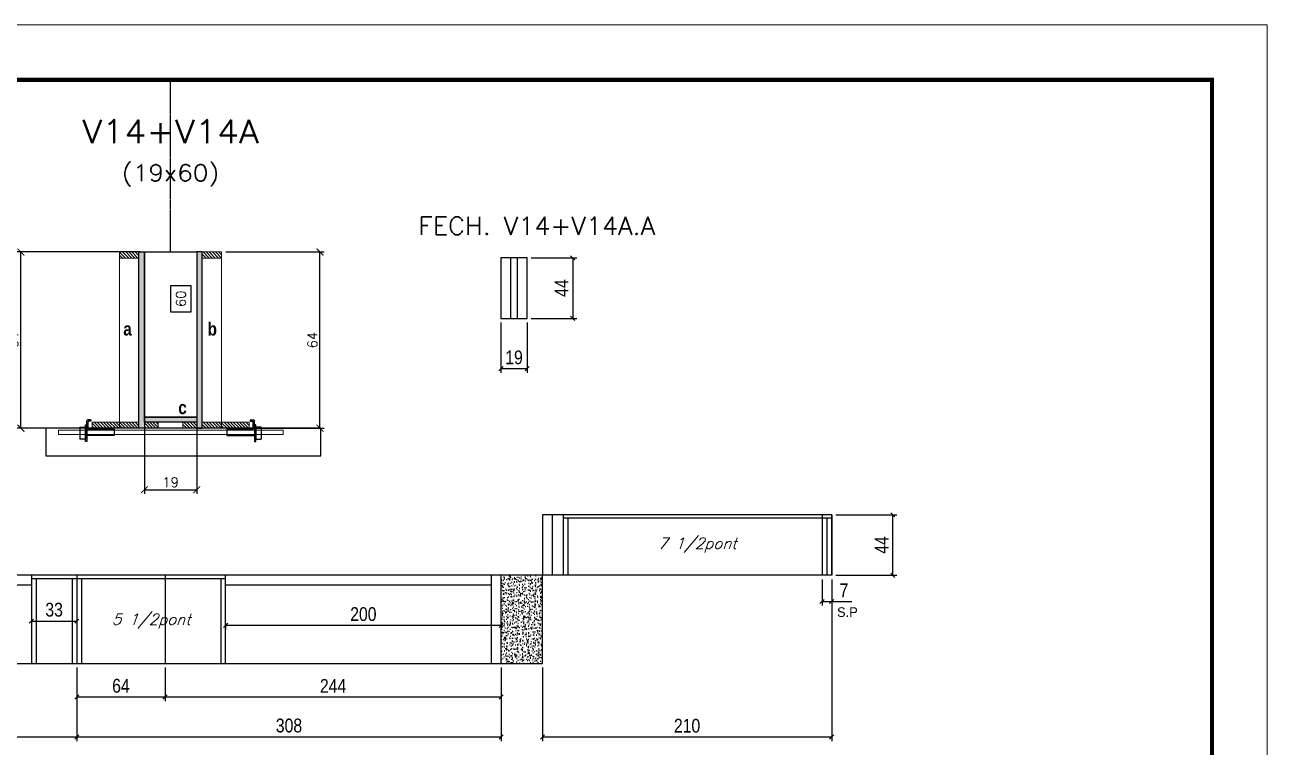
# Model space of a CAD drawing. Extents: x 137137 to 143418, y 10464 to 34486.
# Drawn here: x 140904 to 141806, y 31664 to 32189 of the extents above; entities that cross this region are included whole.
import ezdxf
from ezdxf.enums import TextEntityAlignment as Align

# ---------------------------------------------------------------- set-up
doc = ezdxf.new("R2010")
doc.units = 0
doc.linetypes.add('DASHED', pattern=[0.75, 0.5, -0.25])
doc.linetypes.add('HIDDEN', pattern=[0.375, 0.25, -0.125])
doc.layers.add('00-FELIPE', color=2, linetype='Continuous', lineweight=13, plot=False)
for name, color, linetype in [('barrote', 251, 'Continuous'), ('COTA', 241, 'Continuous'), ('Cota Seção (2x)', 4, 'Continuous'), ('cotas', 4, 'Continuous'), ('detalhes', 4, 'Continuous'), ('Painéis', 200, 'Continuous'), ('presilha', 1, 'Continuous'), ('SARR_2.2x7', 40, 'Continuous'), ('SARR_3.5x7', 81, 'Continuous'), ('texto', 7, 'Continuous'), ('Texto de Titulo', 7, 'Continuous'), ('Texto Qtd Sarr', 242, 'Continuous')]:
    doc.layers.add(name, color=color, linetype=linetype)
for name, color, linetype, lineweight in [('CONCRETO', 251, 'Continuous', 25), ('Folhas', 255, 'Continuous', 9), ('Hachura', 251, 'Continuous', 9), ('Madeira', 126, 'Continuous', 18), ('SARRAFO DE PRESSAO', 251, 'DASHED', 9), ('SCO-___-LAJ', 2, 'Continuous', 0), ('Texto Seção', 7, 'Continuous', 15)]:
    doc.layers.add(name, color=color, linetype=linetype, lineweight=lineweight)
doc.styles.add('COTA TECNICA', font='techl___.ttf', dxfattribs={"height": 10})
doc.styles.add('REGUA-120', font='ROMANS.shx', dxfattribs={"height": 15})
doc.styles.add('Romans', font='romans.shx')
doc.styles.add('ROMAS860', font='ROMAS860.SHX')
doc.styles.add('TECNICA', font='techb___.ttf', dxfattribs={"height": 10})
doc.dimstyles.new('Cota Seção (2x)', dxfattribs={"dimtxt": 7, "dimasz": 5, "dimexe": 3, "dimexo": 3, "dimgap": 2, "dimtad": 3, "dimdec": 1, "dimlfac": 0.5, "dimzin": 12, "dimdsep": 46, "dimtxsty": 'Romans', "dimblk": 'ARCHTICK', "dimcen": 0, "dimclrd": 4, "dimclre": 4, "dimclrt": 1, "dimadec": 1, "dimazin": 3, "dimtfac": 1, "dimtdec": 1, "dimtmove": 0, "dimatfit": 3, "dimldrblk": 'OBLIQUE', "dimfxl": 1, "dimtolj": 1, "dimtzin": 12, "dimarcsym": 0})
doc.dimstyles.new('Cota Seção interna', dxfattribs={"dimtxt": 7, "dimasz": 6, "dimexe": 0.18, "dimexo": 2, "dimgap": -4, "dimtad": 3, "dimdec": 1, "dimlfac": 0.5, "dimzin": 12, "dimdsep": 46, "dimtxsty": 'Romans', "dimblk": 'ARCHTICK', "dimcen": 0.09, "dimse1": 1, "dimse2": 1, "dimsd1": 1, "dimsd2": 1, "dimclrd": 180, "dimclre": 5, "dimclrt": 1, "dimadec": 0, "dimazin": 3, "dimtfac": 1, "dimtdec": 1, "dimtofl": 0, "dimtmove": 0, "dimatfit": 3, "dimldrblk": 'ARCHTICK', "dimfxl": 1, "dimtolj": 1, "dimtzin": 0, "dimarcsym": 0})
doc.dimstyles.new('PAINEL', dxfattribs={"dimtxt": 10, "dimasz": 3, "dimexe": 3, "dimexo": 3, "dimgap": 3, "dimtad": 1, "dimdec": 1, "dimzin": 12, "dimdsep": 46, "dimtxsty": 'COTA TECNICA', "dimblk1": 'OBLIQUE', "dimblk2": 'OBLIQUE', "dimsah": 1, "dimcen": 0.9, "dimclrd": 4, "dimclre": 4, "dimclrt": 240, "dimadec": 1, "dimazin": 3, "dimtfac": 1, "dimtdec": 1, "dimtmove": 0, "dimatfit": 3, "dimfxl": 1, "dimtolj": 1, "dimtzin": 12, "dimarcsym": 0})
pattern_1 = [(315, (163947.3353, 23665.9822), (1.12253202, 1.12253202), [])]
pattern_2 = [(315, (163947.3353, 23592.3822), (1.12253202, 1.12253202), [])]

# ---------------------------------------------------------------- blocks, each defined once
blk = doc.blocks.new('_Oblique')
at = {"color": 0, "linetype": 'ByBlock', "lineweight": -2}
blk.add_line((-0.5, -0.5), (0.5, 0.5), dxfattribs=at)
blk = doc.blocks.new('*D819')
at = {"layer": 'cotas', "color": 4, "linetype": 'ByBlock', "lineweight": -2, "transparency": 16777216}
for p, q in [((140697.67, 31721.79), (140697.67, 31668.37)), ((140941.67, 31721.79), (140941.67, 31668.37)), ((140697.67, 31671.37), (140941.67, 31671.37))]:
    blk.add_line(p, q, dxfattribs=at)
at = {"layer": 'Defpoints', "color": 0, "linetype": 'ByBlock', "transparency": 16777216}
for p in [(140697.67, 31724.79), (140941.67, 31724.79), (140941.67, 31671.37)]:
    blk.add_point(p, dxfattribs=at)
at = {"layer": 'cotas', "color": 4, "linetype": 'ByBlock', "lineweight": -2, "transparency": 16777216, "xscale": 3, "yscale": 3, "zscale": 3, "rotation": 180}
blk.add_blockref('_Oblique', (140697.67, 31671.37), dxfattribs=at)
at = {"layer": 'cotas', "color": 4, "linetype": 'ByBlock', "lineweight": -2, "transparency": 16777216, "xscale": 3, "yscale": 3, "zscale": 3}
blk.add_blockref('_Oblique', (140941.67, 31671.37), dxfattribs=at)
at = {"layer": 'cotas', "color": 240, "linetype": 'ByBlock', "transparency": 16777216, "insert": (140819.67, 31679.45), "char_height": 10, "attachment_point": 5, "style": 'COTA TECNICA'}
blk.add_mtext('\\A1;244', dxfattribs=at)
blk = doc.blocks.new('*D820')
at = {"layer": 'cotas', "color": 4, "linetype": 'ByBlock', "lineweight": -2, "transparency": 16777216}
for p, q in [((141005.67, 31721.79), (141005.67, 31697.39)), ((141249.67, 31721.79), (141249.67, 31697.39)), ((141249.67, 31700.39), (141005.67, 31700.39))]:
    blk.add_line(p, q, dxfattribs=at)
at = {"layer": 'Defpoints', "color": 0, "linetype": 'ByBlock', "transparency": 16777216}
for p in [(141005.67, 31724.79), (141249.67, 31724.79), (141005.67, 31700.39)]:
    blk.add_point(p, dxfattribs=at)
at = {"layer": 'cotas', "color": 4, "linetype": 'ByBlock', "lineweight": -2, "transparency": 16777216, "xscale": 3, "yscale": 3, "zscale": 3, "rotation": 180}
blk.add_blockref('_Oblique', (141005.67, 31700.39), dxfattribs=at)
at = {"layer": 'cotas', "color": 4, "linetype": 'ByBlock', "lineweight": -2, "transparency": 16777216, "xscale": 3, "yscale": 3, "zscale": 3}
blk.add_blockref('_Oblique', (141249.67, 31700.39), dxfattribs=at)
at = {"layer": 'cotas', "color": 240, "linetype": 'ByBlock', "transparency": 16777216, "insert": (141127.67, 31708.46), "char_height": 10, "attachment_point": 5, "style": 'COTA TECNICA'}
blk.add_mtext('\\A1;244', dxfattribs=at)
blk = doc.blocks.new('*D821')
at = {"layer": 'cotas', "color": 4, "linetype": 'ByBlock', "lineweight": -2, "transparency": 16777216}
for p, q in [((140941.67, 31721.79), (140941.67, 31697.39)), ((141005.67, 31721.79), (141005.67, 31697.39)), ((141005.67, 31700.39), (140941.67, 31700.39))]:
    blk.add_line(p, q, dxfattribs=at)
at = {"layer": 'Defpoints', "color": 0, "linetype": 'ByBlock', "transparency": 16777216}
for p in [(140941.67, 31724.79), (141005.67, 31724.79), (140941.67, 31700.39)]:
    blk.add_point(p, dxfattribs=at)
at = {"layer": 'cotas', "color": 4, "linetype": 'ByBlock', "lineweight": -2, "transparency": 16777216, "xscale": 3, "yscale": 3, "zscale": 3, "rotation": 180}
blk.add_blockref('_Oblique', (140941.67, 31700.39), dxfattribs=at)
at = {"layer": 'cotas', "color": 4, "linetype": 'ByBlock', "lineweight": -2, "transparency": 16777216, "xscale": 3, "yscale": 3, "zscale": 3}
blk.add_blockref('_Oblique', (141005.67, 31700.39), dxfattribs=at)
at = {"layer": 'cotas', "color": 240, "linetype": 'ByBlock', "transparency": 16777216, "insert": (140973.67, 31708.49), "char_height": 10, "attachment_point": 5, "style": 'COTA TECNICA'}
blk.add_mtext('\\A1;64', dxfattribs=at)
blk = doc.blocks.new('_ArchTick')
at = {"color": 0, "linetype": 'ByBlock', "const_width": 0.15}
blk.add_lwpolyline([(-0.5, -0.5), (0.5, 0.5)], dxfattribs=at)
blk = doc.blocks.new('*D258')
at = {"layer": 'COTA', "color": 4, "lineweight": -2, "transparency": 16777216}
for p, q in [((140987.72, 32023.63), (140898.07, 32023.63)), ((140901.07, 31895.63), (140901.07, 32023.63)), ((140949.72, 31895.63), (140898.07, 31895.63))]:
    blk.add_line(p, q, dxfattribs=at)
at = {"layer": 'Defpoints', "color": 0, "transparency": 16777216}
for p in [(140901.07, 32023.63), (140990.72, 32023.63), (140952.72, 31895.63)]:
    blk.add_point(p, dxfattribs=at)
at = {"layer": 'COTA', "color": 4, "lineweight": -2, "transparency": 16777216, "xscale": 5, "yscale": 5, "zscale": 5}
for p, rotation in [((140901.07, 32023.63), 90), ((140901.07, 31895.63), 270)]:
    blk.add_blockref('_ArchTick', p, dxfattribs=dict(at, rotation=rotation))
at = {"layer": 'COTA', "color": 1, "transparency": 16777216, "insert": (140895.57, 31959.63), "char_height": 7, "attachment_point": 5, "rotation": 90, "style": 'Romans'}
blk.add_mtext('\\A1;64', dxfattribs=at)
blk = doc.blocks.new('*D259')
at = {"layer": 'COTA', "color": 4, "lineweight": -2, "transparency": 16777216}
for p, q in [((141049.71, 32023.63), (141121.19, 32023.63)), ((141118.19, 31895.63), (141118.19, 32023.63)), ((141069.72, 31895.63), (141121.19, 31895.63))]:
    blk.add_line(p, q, dxfattribs=at)
at = {"layer": 'Defpoints', "color": 0, "transparency": 16777216}
for p in [(141046.71, 32023.63), (141118.19, 32023.63), (141066.72, 31895.63)]:
    blk.add_point(p, dxfattribs=at)
at = {"layer": 'COTA', "color": 4, "lineweight": -2, "transparency": 16777216, "xscale": 5, "yscale": 5, "zscale": 5}
for p, rotation in [((141118.19, 32023.63), 90), ((141118.19, 31895.63), 270)]:
    blk.add_blockref('_ArchTick', p, dxfattribs=dict(at, rotation=rotation))
at = {"layer": 'COTA', "color": 1, "transparency": 16777216, "insert": (141112.69, 31959.63), "char_height": 7, "attachment_point": 5, "rotation": 90, "style": 'Romans'}
blk.add_mtext('\\A1;64', dxfattribs=at)
blk = doc.blocks.new('*D260')
at = {"layer": 'Cota Seção (2x)', "color": 180, "lineweight": -2, "transparency": 16777216}
for p, q in [((141024.71, 31999.13), (141009.71, 31999.13)), ((141009.71, 31999.13), (141009.71, 31980.13)), ((141024.71, 31980.13), (141024.71, 31999.13)), ((141009.71, 31980.13), (141024.71, 31980.13))]:
    blk.add_line(p, q, dxfattribs=at)
at = {"layer": 'Defpoints', "color": 0, "transparency": 16777216}
for p in [(141028.71, 32023.63), (141028.71, 32023.63), (141028.72, 31903.63)]:
    blk.add_point(p, dxfattribs=at)
at = {"layer": 'Cota Seção (2x)', "color": 1, "transparency": 16777216, "insert": (141017.21, 31989.63), "char_height": 7, "attachment_point": 5, "rotation": 90, "style": 'Romans'}
blk.add_mtext('\\A1;60', dxfattribs=at)
blk = doc.blocks.new('titulo1')
at = {"layer": 'Defpoints', "color": 252, "linetype": 'HIDDEN', "ltscale": 2}
blk.add_line((0, 0), (0, 125), dxfattribs=at)
at = {"layer": 'Defpoints', "style": 'Romans', "oblique": 15}
blk.add_attdef('FOLHA', text='', height=10, dxfattribs=at).set_placement((0, 15.58), align=Align.MIDDLE_CENTER)
at = {"layer": 'Texto Qtd Sarr', "color": 3, "style": 'Romans', "oblique": 15}
for tag, height, p in [('TITULO', 17, (0, 71.45)), ('SEÇÃO', 12, (0, 41.55))]:
    blk.add_attdef(tag, text='', height=height, dxfattribs=at).set_placement(p, align=Align.MIDDLE_CENTER)
blk = doc.blocks.new('PRESILHA METÁLICA 1')
at = {"layer": 'presilha'}
for p, q in [((6, 15.5), (7.5, 15.5)), ((6, -2.5), (6, 15.5)), ((7.5, 10.6), (7.5, 19.9)), ((7.5, 15.5), (7.5, -2.5)), ((12, 21), (8.6, 21)), ((9, 11.6), (9, 18.9)), ((12, 19.5), (9.6, 19.5)), ((12, 21), (12, 19.5)), ((0, 13), (6, 13)), ((0, 13), (0, 0)), ((6, 0), (0, 0)), ((6, 13), (6, 0)), ((37.5, 4.1), (7.5, 4.1)), ((37.5, 11), (9.6, 11)), ((37.5, 11), (37.5, 4.1)), ((7.5, -2.5), (6, -2.5))]:
    blk.add_line(p, q, dxfattribs=at)
for centre, radius, start, end in [((8.6, 19.9), 1.14, 90, 180), ((9.6, 18.9), 0.57, 90, 180), ((9.6, 11.6), 0.57, 180, 270)]:
    blk.add_arc(centre, radius, start, end, dxfattribs=at)
blk = doc.blocks.new('*D261')
at = {"layer": 'COTA', "color": 4, "lineweight": -2, "transparency": 16777216}
for p, q in [((140990.72, 31897.03), (140990.72, 31847.9)), ((141028.71, 31897.03), (141028.71, 31847.9)), ((140990.72, 31850.9), (141028.71, 31850.9))]:
    blk.add_line(p, q, dxfattribs=at)
at = {"layer": 'Defpoints', "color": 0, "transparency": 16777216}
for p in [(140990.72, 31900.03), (141028.71, 31900.03), (141028.71, 31850.9)]:
    blk.add_point(p, dxfattribs=at)
at = {"layer": 'COTA', "color": 4, "lineweight": -2, "transparency": 16777216, "xscale": 5, "yscale": 5, "zscale": 5, "rotation": 180}
blk.add_blockref('_ArchTick', (140990.72, 31850.9), dxfattribs=at)
at = {"layer": 'COTA', "color": 4, "lineweight": -2, "transparency": 16777216, "xscale": 5, "yscale": 5, "zscale": 5}
blk.add_blockref('_ArchTick', (141028.71, 31850.9), dxfattribs=at)
at = {"layer": 'COTA', "color": 1, "transparency": 16777216, "insert": (141009.71, 31856.4), "char_height": 7, "attachment_point": 5, "style": 'Romans'}
blk.add_mtext('\\A1;19', dxfattribs=at)
blk = doc.blocks.new('9999999999')
at = {"layer": 'Folhas'}
blk.add_lwpolyline([(98138.98, 34190.21), (99623.98, 34190.21), (99623.98, 35240.21), (98138.98, 35240.21)], close=True, dxfattribs=at)
at = {"layer": 'Folhas', "color": 30, "const_width": 3}
blk.add_lwpolyline([(98213.98, 34230.21), (99583.98, 34230.21), (99583.98, 35200.21), (98213.98, 35200.21)], close=True, dxfattribs=at)
blk = doc.blocks.new('*D499')
at = {"layer": 'COTA', "color": 4, "linetype": 'ByBlock', "lineweight": -2, "transparency": 16777216}
for p, q in [((141489.67, 31785.79), (141489.67, 31668.37)), ((141279.67, 31721.79), (141279.67, 31668.37)), ((141279.67, 31671.37), (141489.67, 31671.37))]:
    blk.add_line(p, q, dxfattribs=at)
at = {"layer": 'Defpoints', "color": 0, "linetype": 'ByBlock', "transparency": 16777216}
for p in [(141489.67, 31788.79), (141279.67, 31724.79), (141489.67, 31671.37)]:
    blk.add_point(p, dxfattribs=at)
at = {"layer": 'COTA', "color": 4, "linetype": 'ByBlock', "lineweight": -2, "transparency": 16777216, "xscale": 3, "yscale": 3, "zscale": 3, "rotation": 180}
blk.add_blockref('_Oblique', (141279.67, 31671.37), dxfattribs=at)
at = {"layer": 'COTA', "color": 4, "linetype": 'ByBlock', "lineweight": -2, "transparency": 16777216, "xscale": 3, "yscale": 3, "zscale": 3}
blk.add_blockref('_Oblique', (141489.67, 31671.37), dxfattribs=at)
at = {"layer": 'COTA', "color": 240, "linetype": 'ByBlock', "transparency": 16777216, "insert": (141384.67, 31679.47), "char_height": 10, "attachment_point": 5, "style": 'COTA TECNICA'}
blk.add_mtext('\\A1;210', dxfattribs=at)
blk = doc.blocks.new('*D61')
at = {"layer": 'COTA', "color": 4, "linetype": 'ByBlock', "lineweight": -2, "transparency": 16777216}
for p, q in [((141482.67, 31785.79), (141482.67, 31766.83)), ((141489.67, 31785.79), (141489.67, 31766.83)), ((141482.67, 31769.83), (141489.67, 31769.83)), ((141489.67, 31769.83), (141504.4, 31769.83))]:
    blk.add_line(p, q, dxfattribs=at)
at = {"layer": 'Defpoints', "color": 0, "linetype": 'ByBlock', "transparency": 16777216}
for p in [(141482.67, 31788.79), (141489.67, 31788.79), (141489.67, 31769.83)]:
    blk.add_point(p, dxfattribs=at)
at = {"layer": 'COTA', "color": 4, "linetype": 'ByBlock', "lineweight": -2, "transparency": 16777216, "xscale": 3, "yscale": 3, "zscale": 3, "rotation": 180}
blk.add_blockref('_Oblique', (141482.67, 31769.83), dxfattribs=at)
at = {"layer": 'COTA', "color": 4, "linetype": 'ByBlock', "lineweight": -2, "transparency": 16777216, "xscale": 3, "yscale": 3, "zscale": 3}
blk.add_blockref('_Oblique', (141489.67, 31769.83), dxfattribs=at)
at = {"layer": 'COTA', "color": 240, "linetype": 'ByBlock', "transparency": 16777216, "insert": (141498.54, 31777.91), "char_height": 10, "attachment_point": 5, "style": 'COTA TECNICA'}
blk.add_mtext('\\A1;7', dxfattribs=at)
blk = doc.blocks.new('*D519')
at = {"layer": 'COTA', "color": 4, "linetype": 'ByBlock', "lineweight": -2, "transparency": 16777216}
for p, q in [((141492.67, 31832.79), (141537.04, 31832.79)), ((141534.04, 31788.79), (141534.04, 31832.79)), ((141492.67, 31788.79), (141537.04, 31788.79))]:
    blk.add_line(p, q, dxfattribs=at)
at = {"layer": 'Defpoints', "color": 0, "linetype": 'ByBlock', "transparency": 16777216}
for p in [(141489.67, 31832.79), (141534.04, 31832.79), (141489.67, 31788.79)]:
    blk.add_point(p, dxfattribs=at)
at = {"layer": 'COTA', "color": 4, "linetype": 'ByBlock', "lineweight": -2, "transparency": 16777216, "xscale": 3, "yscale": 3, "zscale": 3}
for p, rotation in [((141534.04, 31832.79), 90), ((141534.04, 31788.79), 270)]:
    blk.add_blockref('_Oblique', p, dxfattribs=dict(at, rotation=rotation))
at = {"layer": 'COTA', "color": 240, "linetype": 'ByBlock', "transparency": 16777216, "insert": (141525.97, 31810.79), "char_height": 10, "attachment_point": 5, "rotation": 90, "style": 'COTA TECNICA'}
blk.add_mtext('\\A1;44', dxfattribs=at)
blk = doc.blocks.new('*D63')
at = {"layer": 'COTA', "color": 4, "linetype": 'ByBlock', "lineweight": -2, "transparency": 16777216}
for p, q in [((141271.56, 32019.4), (141304.62, 32019.4)), ((141301.62, 32019.4), (141301.62, 31975.4)), ((141271.56, 31975.4), (141304.62, 31975.4))]:
    blk.add_line(p, q, dxfattribs=at)
at = {"layer": 'Defpoints', "color": 0, "linetype": 'ByBlock', "transparency": 16777216}
for p in [(141268.56, 32019.4), (141268.56, 31975.4), (141301.62, 31975.4)]:
    blk.add_point(p, dxfattribs=at)
at = {"layer": 'COTA', "color": 4, "linetype": 'ByBlock', "lineweight": -2, "transparency": 16777216, "xscale": 3, "yscale": 3, "zscale": 3}
for p, rotation in [((141301.62, 32019.4), 90), ((141301.62, 31975.4), 270)]:
    blk.add_blockref('_Oblique', p, dxfattribs=dict(at, rotation=rotation))
at = {"layer": 'COTA', "color": 240, "linetype": 'ByBlock', "transparency": 16777216, "insert": (141293.55, 31997.4), "char_height": 10, "attachment_point": 5, "rotation": 90, "style": 'COTA TECNICA'}
blk.add_mtext('\\A1;44', dxfattribs=at)
blk = doc.blocks.new('*D64')
at = {"layer": 'COTA', "color": 4, "linetype": 'ByBlock', "lineweight": -2, "transparency": 16777216}
for p, q in [((141249.56, 31972.4), (141249.56, 31935.93)), ((141268.56, 31972.4), (141268.56, 31935.93)), ((141249.56, 31938.93), (141268.56, 31938.93))]:
    blk.add_line(p, q, dxfattribs=at)
at = {"layer": 'Defpoints', "color": 0, "linetype": 'ByBlock', "transparency": 16777216}
for p in [(141249.56, 31975.4), (141268.56, 31975.4), (141268.56, 31938.93)]:
    blk.add_point(p, dxfattribs=at)
at = {"layer": 'COTA', "color": 4, "linetype": 'ByBlock', "lineweight": -2, "transparency": 16777216, "xscale": 3, "yscale": 3, "zscale": 3, "rotation": 180}
blk.add_blockref('_Oblique', (141249.56, 31938.93), dxfattribs=at)
at = {"layer": 'COTA', "color": 4, "linetype": 'ByBlock', "lineweight": -2, "transparency": 16777216, "xscale": 3, "yscale": 3, "zscale": 3}
blk.add_blockref('_Oblique', (141268.56, 31938.93), dxfattribs=at)
at = {"layer": 'COTA', "color": 240, "linetype": 'ByBlock', "transparency": 16777216, "insert": (141259.06, 31947.02), "char_height": 10, "attachment_point": 5, "style": 'COTA TECNICA'}
blk.add_mtext('\\A1;19', dxfattribs=at)
blk = doc.blocks.new('*D890')
at = {"layer": '00-FELIPE', "color": 4, "lineweight": -2, "transparency": 16777216}
for p, q in [((140941.67, 31721.79), (140941.67, 31668.37)), ((141249.67, 31721.79), (141249.67, 31668.37)), ((140941.67, 31671.37), (141249.67, 31671.37))]:
    blk.add_line(p, q, dxfattribs=at)
at = {"layer": 'Defpoints', "color": 0, "transparency": 16777216}
for p in [(140941.67, 31724.79), (141249.67, 31724.79), (141249.67, 31671.37)]:
    blk.add_point(p, dxfattribs=at)
at = {"layer": '00-FELIPE', "color": 4, "lineweight": -2, "transparency": 16777216, "xscale": 3, "yscale": 3, "zscale": 3, "rotation": 180}
blk.add_blockref('_Oblique', (140941.67, 31671.37), dxfattribs=at)
at = {"layer": '00-FELIPE', "color": 4, "lineweight": -2, "transparency": 16777216, "xscale": 3, "yscale": 3, "zscale": 3}
blk.add_blockref('_Oblique', (141249.67, 31671.37), dxfattribs=at)
at = {"layer": '00-FELIPE', "color": 240, "transparency": 16777216, "insert": (141095.67, 31679.61), "char_height": 10, "attachment_point": 5, "style": 'COTA TECNICA'}
blk.add_mtext('\\A1;308', dxfattribs=at)
blk = doc.blocks.new('*D891')
at = {"layer": '00-FELIPE', "color": 4, "lineweight": -2, "transparency": 16777216}
for p, q in [((141049.67, 31753.79), (141049.67, 31749.46)), ((141049.67, 31752.46), (141249.67, 31752.46)), ((141249.67, 31753.79), (141249.67, 31749.46))]:
    blk.add_line(p, q, dxfattribs=at)
at = {"layer": 'Defpoints', "color": 0, "transparency": 16777216}
for p in [(141049.67, 31756.79), (141249.67, 31756.79), (141249.67, 31752.46)]:
    blk.add_point(p, dxfattribs=at)
at = {"layer": '00-FELIPE', "color": 4, "lineweight": -2, "transparency": 16777216, "xscale": 3, "yscale": 3, "zscale": 3, "rotation": 180}
blk.add_blockref('_Oblique', (141049.67, 31752.46), dxfattribs=at)
at = {"layer": '00-FELIPE', "color": 4, "lineweight": -2, "transparency": 16777216, "xscale": 3, "yscale": 3, "zscale": 3}
blk.add_blockref('_Oblique', (141249.67, 31752.46), dxfattribs=at)
at = {"layer": '00-FELIPE', "color": 240, "transparency": 16777216, "insert": (141149.67, 31760.56), "char_height": 10, "attachment_point": 5, "style": 'COTA TECNICA'}
blk.add_mtext('\\A1;200', dxfattribs=at)
blk = doc.blocks.new('*D892')
at = {"layer": '00-FELIPE', "color": 4, "lineweight": -2, "transparency": 16777216}
blk.add_line((140908.67, 31755.55), (140941.67, 31755.55), dxfattribs=at)
at = {"layer": 'Defpoints', "color": 0, "transparency": 16777216}
for p in [(140908.67, 31755.55), (140941.67, 31755.55), (140941.67, 31755.55)]:
    blk.add_point(p, dxfattribs=at)
at = {"layer": '00-FELIPE', "color": 4, "lineweight": -2, "transparency": 16777216, "xscale": 3, "yscale": 3, "zscale": 3, "rotation": 180}
blk.add_blockref('_Oblique', (140908.67, 31755.55), dxfattribs=at)
at = {"layer": '00-FELIPE', "color": 4, "lineweight": -2, "transparency": 16777216, "xscale": 3, "yscale": 3, "zscale": 3}
blk.add_blockref('_Oblique', (140941.67, 31755.55), dxfattribs=at)
at = {"layer": '00-FELIPE', "color": 240, "transparency": 16777216, "insert": (140925.17, 31763.77), "char_height": 10, "attachment_point": 5, "style": 'COTA TECNICA'}
blk.add_mtext('\\A1;33', dxfattribs=at)

msp = doc.modelspace()

# ---------------------------------------------------------------- hatches: boundary and pattern name
at = {"layer": 'COTA', "linetype": 'ByBlock'}
h = msp.add_hatch(dxfattribs=at)
h.set_pattern_fill('AR-CONC', color=256, scale=0.03)
h.set_pattern_definition([(50, (7310.608, 771.0795), (5.46554007, -0.47817257), [0.5715, -6.2865]), (355, (7310.608, 771.0795), (-1.05730264, 5.73170536), [0.4572, -5.02921753]), (100.4514447, (7311.0635, 771.0396), (4.40823741, 5.25353256), [0.48570026, -5.34270734]), (46.1842, (7310.608, 772.6035), (8.13237123, -1.26126984), [0.85725, -9.42975]), (96.6355576, (7311.286, 772.498), (7.122124, 7.42278374), [0.7285507, -8.01406824]), (351.184151, (7310.608, 772.6035), (7.122124, 7.42278374), [0.685799, -7.54379196]), (21, (7311.37, 772.2225), (4.54843174, -3.06795595), [0.5715, -6.2865]), (326, (7311.37, 772.2225), (1.85406085, 5.52563898), [0.4572, -5.0292]), (71.451445, (7311.749, 771.967), (6.40249258, 2.45768307), [0.48570026, -5.34269813]), (37.5, (7310.608, 771.0795), (0.092658098, 2.536651166), [0, -4.96824, 0, -5.1054, 0, -5.04825]), (7.5, (7310.608, 771.0795), (2.004589875, 3.005417245), [0, -2.91084, 0, -4.85394, 0, -1.92405]), (327.5, (7308.9088, 771.0795), (4.067717855, -0.17186232), [0, -1.905, 0, -5.9436, 0, -7.8867]), (317.5, (7308.1468, 771.0795), (4.44387544, 0.76279473), [0, -2.4765, 0, -3.94716, 0, -5.6007])])
h.paths.add_polyline_path([(141249.67, 31724.79), (141279.67, 31724.79), (141279.67, 31788.79), (141249.67, 31788.79)])
at = {"layer": 'Hachura'}
h = msp.add_hatch(dxfattribs=at)
h.set_pattern_fill('ANSI31', color=256, scale=0.5, angle=270, style=0)
h.set_pattern_definition([(315, (163947.3353, 23715.9822), (1.12253202, 1.12253202), [])])
h.paths.add_polyline_path([(140986.72, 32019.23), (140986.72, 32023.63), (140972.72, 32023.63), (140972.72, 32019.23)])
h = msp.add_hatch(color=256, dxfattribs=at)
h.dxf.hatch_style = 1
h.paths.add_polyline_path([(140986.72, 32023.63), (140990.72, 32023.63), (140990.72, 31895.63), (140986.72, 31895.63)])
h = msp.add_hatch(color=256, dxfattribs=at)
h.dxf.hatch_style = 1
h.paths.add_polyline_path([(141032.71, 32023.63), (141028.71, 32023.63), (141028.72, 31895.63), (141032.72, 31895.63)])
h = msp.add_hatch(dxfattribs=at)
h.set_pattern_fill('ANSI31', color=256, scale=0.5, angle=270, style=0)
h.set_pattern_definition([(315, (163947.3449, 23715.9822), (1.12253202, 1.12253202), [])])
h.paths.add_polyline_path([(141032.71, 32019.23), (141032.71, 32023.63), (141046.71, 32023.63), (141046.71, 32019.23)])
h = msp.add_hatch(dxfattribs=at)
h.set_pattern_fill('ANSI31', color=256, scale=0.5, angle=270, style=0)
h.set_pattern_definition(pattern_1)
h.paths.add_polyline_path([(140952.72, 31895.63), (140952.72, 31900.03), (140972.72, 31900.03), (140972.72, 31895.63)])
h = msp.add_hatch(dxfattribs=at)
h.set_pattern_fill('ANSI31', color=256, scale=0.5, angle=270, style=0)
h.set_pattern_definition(pattern_2)
h.paths.add_polyline_path([(140986.72, 31895.63), (140986.72, 31900.03), (140972.72, 31900.03), (140972.72, 31895.63)])
h = msp.add_hatch(color=256, dxfattribs=at)
h.dxf.hatch_style = 1
h.paths.add_polyline_path([(140990.72, 31900.03), (140990.72, 31903.63), (141028.72, 31903.63), (141028.72, 31900.03)])
h = msp.add_hatch(dxfattribs=at)
h.set_pattern_fill('ANSI31', color=256, scale=0.5, angle=270, style=0)
h.set_pattern_definition(pattern_1)
h.paths.add_polyline_path([(140990.72, 31895.63), (140990.72, 31900.03), (141000.72, 31900.03), (141000.72, 31895.63)])
h = msp.add_hatch(dxfattribs=at)
h.set_pattern_fill('ANSI31', color=256, scale=0.5, angle=270, style=0)
h.set_pattern_definition(pattern_1)
h.paths.add_polyline_path([(141028.72, 31895.63), (141028.72, 31900.03), (141018.72, 31900.03), (141018.72, 31895.63)])
h = msp.add_hatch(dxfattribs=at)
h.set_pattern_fill('ANSI31', color=256, scale=0.5, angle=270, style=0)
h.set_pattern_definition(pattern_2)
h.paths.add_polyline_path([(141032.72, 31895.63), (141032.72, 31900.03), (141046.72, 31900.03), (141046.72, 31895.63)])
h = msp.add_hatch(dxfattribs=at)
h.set_pattern_fill('ANSI31', color=256, scale=0.5, angle=270, style=0)
h.set_pattern_definition(pattern_1)
h.paths.add_polyline_path([(141066.72, 31895.63), (141066.72, 31900.03), (141046.72, 31900.03), (141046.72, 31895.63)])

# ---------------------------------------------------------------- linework, layer by layer
at = {"layer": 'barrote'}
msp.add_lwpolyline([(140919.26, 31875.63), (141118.84, 31875.63), (141118.84, 31895.63), (140919.26, 31895.63)], close=True, dxfattribs=at)
at = {"layer": 'CONCRETO'}
msp.add_lwpolyline([(140990.72, 32023.63), (140990.72, 32023.63), (140990.72, 32023.63), (140990.72, 32023.63), (141028.72, 32023.63), (141028.72, 32023.63), (141028.72, 32023.63), (141028.72, 31903.63), (140990.72, 31903.63), (140990.72, 32023.63)], close=True, dxfattribs=at)
at = {"layer": 'COTA', "linetype": 'ByBlock'}
for p, q in [((141279.67, 31788.79), (141249.67, 31788.79)), ((141279.67, 31724.79), (141279.67, 31788.79)), ((141249.67, 31724.79), (141279.67, 31724.79))]:
    msp.add_line(p, q, dxfattribs=at)
at = {"layer": 'Madeira'}
for points in [[(140986.72, 32019.23), (140986.72, 32023.63), (140972.72, 32023.63), (140972.72, 32019.23)], [(140986.72, 32023.63), (140972.72, 32023.63), (140972.72, 31895.63), (140986.72, 31895.63)], [(141032.71, 32019.23), (141032.71, 32023.63), (141046.71, 32023.63), (141046.71, 32019.23)], [(141032.71, 32023.63), (141046.71, 32023.63), (141046.72, 31895.63), (141032.72, 31895.63)], [(140952.72, 31895.63), (140952.72, 31900.03), (140972.72, 31900.03), (140972.72, 31895.63)], [(140986.72, 31895.63), (140986.72, 31900.03), (140972.72, 31900.03), (140972.72, 31895.63)], [(140990.72, 31895.63), (140990.72, 31900.03), (141000.72, 31900.03), (141000.72, 31895.63)], [(141028.72, 31895.63), (141028.72, 31900.03), (141018.72, 31900.03), (141018.72, 31895.63)], [(141032.72, 31895.63), (141032.72, 31900.03), (141046.72, 31900.03), (141046.72, 31895.63)], [(141066.72, 31895.63), (141066.72, 31900.03), (141046.72, 31900.03), (141046.72, 31895.63)]]:
    msp.add_lwpolyline(points, close=True, dxfattribs=at)
at = {"layer": 'Painéis', "linetype": 'ByBlock'}
for p, q in [((141268.56, 32019.4), (141249.56, 32019.4)), ((141249.56, 32019.4), (141249.56, 31975.4)), ((141268.56, 31975.4), (141268.56, 32019.4)), ((141249.56, 31975.4), (141268.56, 31975.4)), ((141279.67, 31832.79), (141279.67, 31788.79)), ((141489.67, 31832.79), (141279.67, 31832.79)), ((141489.67, 31788.79), (141489.67, 31832.79)), ((141249.67, 31788.79), (140697.67, 31788.79)), ((140941.67, 31788.79), (140941.67, 31724.79)), ((141005.67, 31788.79), (141005.67, 31724.79)), ((141249.67, 31724.79), (141249.67, 31788.79)), ((141489.67, 31788.79), (141279.67, 31788.79)), ((140697.67, 31724.79), (141249.67, 31724.79))]:
    msp.add_line(p, q, dxfattribs=at)
at = {"layer": 'Painéis'}
for points in [[(140986.72, 32023.63), (140990.72, 32023.63), (140990.72, 31895.63), (140986.72, 31895.63)], [(141032.71, 32023.63), (141028.71, 32023.63), (141028.72, 31895.63), (141032.72, 31895.63)], [(140990.72, 31900.03), (140990.72, 31903.63), (141028.72, 31903.63), (141028.72, 31900.03)]]:
    msp.add_lwpolyline(points, close=True, dxfattribs=at)
at = {"layer": 'SARR_2.2x7', "linetype": 'Continuous'}
for p, q in [((141256.56, 32019.4), (141256.56, 31975.4)), ((141261.56, 31975.4), (141261.56, 32019.4)), ((141286.67, 31832.79), (141286.67, 31788.79)), ((141294.67, 31830.59), (141489.67, 31830.59)), ((141482.67, 31832.79), (141482.67, 31788.79)), ((140908.67, 31786.59), (140941.67, 31786.59)), ((140941.67, 31786.59), (141049.67, 31786.59)), ((141242.67, 31724.79), (141242.67, 31788.79)), ((140704.67, 31781.79), (140908.67, 31781.79)), ((141049.67, 31781.79), (141242.67, 31781.79))]:
    msp.add_line(p, q, dxfattribs=at)
at = {"layer": 'SARR_3.5x7'}
for p, q in [((141294.67, 31832.79), (141294.67, 31788.79)), ((141298.17, 31830.59), (141298.17, 31788.79)), ((141486.17, 31830.59), (141486.17, 31788.79)), ((141489.67, 31832.79), (141489.67, 31788.79)), ((140908.67, 31788.79), (140908.67, 31724.79)), ((140912.17, 31786.59), (140912.17, 31724.79)), ((140938.17, 31786.59), (140938.17, 31724.79)), ((140945.17, 31786.59), (140945.17, 31724.79)), ((141046.17, 31786.59), (141046.17, 31724.79)), ((141049.67, 31724.79), (141049.67, 31788.79))]:
    msp.add_line(p, q, dxfattribs=at)
at = {"layer": 'SCO-___-LAJ', "color": 1}
msp.add_lwpolyline([(140928.26, 31894.29), (141091.53, 31894.29), (141091.53, 31891.09), (140928.26, 31891.09)], close=True, dxfattribs=at)

# ---------------------------------------------------------------- block references
at = {"layer": 'presilha', "yscale": 0.6666666666666666, "zscale": 0.6666666666666666}
for p, xscale in [((140943.85, 31887.66), 0.6666666666666666), ((141075.58, 31887.66), -0.6666666666666666)]:
    msp.add_blockref('PRESILHA METÁLICA 1', p, dxfattribs=dict(at, xscale=xscale))
at = {"layer": 'SARRAFO DE PRESSAO', "color": 6, "linetype": 'ByBlock'}
msp.add_blockref('9999999999', (42181.81, -3051.58), dxfattribs=at)
at = {"layer": 'Texto Seção'}
ref = msp.add_blockref('titulo1', (141009.72, 32023.63), dxfattribs=at)
ref.add_attrib('TITULO', 'V14+V14A', dxfattribs={"layer": 'Texto de Titulo', "color": 7, "height": 17, "style": 'Romans', "width": 1.1}).set_placement((141009.72, 32111.13), align=Align.MIDDLE_CENTER)
ref.add_attrib('SEÇÃO', '(19x60)', dxfattribs={"layer": 'Texto de Titulo', "color": 7, "height": 12, "style": 'Romans', "width": 1.1}).set_placement((141009.72, 32081.13), align=Align.MIDDLE_CENTER)

# ---------------------------------------------------------------- texts
at = {"layer": 'detalhes', "style": 'TECNICA'}
for s, p in [('b', (141036.65, 31962.95)), ('a', (140975.41, 31962.96)), ('c', (141015.32, 31905.86))]:
    msp.add_text(s, height=9.6, dxfattribs=at).set_placement(p)
at = {"layer": 'texto', "color": 2, "char_height": 8, "attachment_point": 5, "style": 'Romans'}
for s, insert in [('{\\Q19;\\C256;7 1/2pont}', (141392.17, 31810.79)), ('{\\Q19;\\C256;5 1/2pont}', (140995.67, 31755.55))]:
    msp.add_mtext(s, dxfattribs=dict(at, insert=insert))
at = {"layer": 'texto', "color": 4, "insert": (141501.06, 31762.02), "char_height": 7, "attachment_point": 5, "rotation": 0.00085, "style": 'ROMAS860'}
msp.add_mtext('S.P', dxfattribs=at)
at = {"layer": 'Texto Seção', "style": 'REGUA-120', "width": 1.05}
msp.add_text('FECH. V14+V14A.A', height=13, dxfattribs=at).set_placement((141189.54, 32036.14))

# ---------------------------------------------------------------- dimensions: what is measured, and where the dimension line sits
at = {"layer": '00-FELIPE'}
for base, p1, p2, picture, middle in [((140941.67, 31755.55), (140908.67, 31755.55), (140941.67, 31755.55), '*D892', (140925.17, 31763.77)), ((141249.67, 31752.46), (141049.67, 31756.79), (141249.67, 31756.79), '*D891', (141149.67, 31760.56)), ((141249.67, 31671.37), (140941.67, 31724.79), (141249.67, 31724.79), '*D890', (141095.67, 31679.61))]:
    dim = msp.add_linear_dim(base=base, p1=p1, p2=p2, dimstyle='PAINEL', dxfattribs=at)
    dim.commit()
    dim.dimension.update_dxf_attribs({"geometry": picture, "text_midpoint": middle})
at = {"layer": 'COTA'}
for base, p1, p2, picture, middle in [((140901.07, 32023.63), (140952.72, 31895.63), (140990.72, 32023.63), '*D258', (140895.57, 31959.63)), ((141118.19, 32023.63), (141066.72, 31895.63), (141046.71, 32023.63), '*D259', (141112.69, 31959.63))]:
    dim = msp.add_linear_dim(base=base, p1=p1, p2=p2, angle=90, dimstyle='Cota Seção (2x)', dxfattribs=at)
    dim.commit()
    dim.dimension.update_dxf_attribs({"geometry": picture, "text_midpoint": middle})
at = {"layer": 'COTA', "linetype": 'ByBlock'}
for base, p1, p2, picture, middle in [((141301.62, 31975.4), (141268.56, 32019.4), (141268.56, 31975.4), '*D63', (141293.55, 31997.4)), ((141534.04, 31832.79), (141489.67, 31788.79), (141489.67, 31832.79), '*D519', (141525.97, 31810.79))]:
    dim = msp.add_linear_dim(base=base, p1=p1, p2=p2, angle=90, dimstyle='PAINEL', dxfattribs=at)
    dim.commit()
    dim.dimension.update_dxf_attribs({"geometry": picture, "text_midpoint": middle})
for base, p1, p2, picture, middle in [((141268.56, 31938.93), (141249.56, 31975.4), (141268.56, 31975.4), '*D64', (141259.06, 31947.02)), ((141489.67, 31671.37), (141279.67, 31724.79), (141489.67, 31788.79), '*D499', (141384.67, 31679.47)), ((141489.67, 31769.83), (141482.67, 31788.79), (141489.67, 31788.79), '*D61', (141498.54, 31777.91))]:
    dim = msp.add_linear_dim(base=base, p1=p1, p2=p2, dimstyle='PAINEL', dxfattribs=at)
    dim.commit()
    dim.dimension.update_dxf_attribs({"geometry": picture, "text_midpoint": middle})
at = {"layer": 'COTA'}
dim = msp.add_linear_dim(base=(141028.71, 31850.9), p1=(140990.72, 31900.03), p2=(141028.71, 31900.03), dimstyle='Cota Seção (2x)', dxfattribs=at)
dim.commit()
dim.dimension.update_dxf_attribs({"geometry": '*D261', "text_midpoint": (141009.71, 31856.4)})
at = {"layer": 'Cota Seção (2x)'}
dim = msp.add_linear_dim(base=(141028.71, 32023.63), p1=(141028.72, 31903.63), p2=(141028.71, 32023.63), angle=90, dimstyle='Cota Seção interna', dxfattribs=at)
dim.commit()
dim.dimension.update_dxf_attribs({"geometry": '*D260', "text_midpoint": (141028.71, 31989.63), "dimtype": 160})
at = {"layer": 'cotas', "linetype": 'ByBlock'}
for base, p1, p2, picture, middle in [((140941.67, 31671.37), (140697.67, 31724.79), (140941.67, 31724.79), '*D819', (140819.67, 31679.45)), ((140941.67, 31700.39), (141005.67, 31724.79), (140941.67, 31724.79), '*D821', (140973.67, 31708.49)), ((141005.67, 31700.39), (141249.67, 31724.79), (141005.67, 31724.79), '*D820', (141127.67, 31708.46))]:
    dim = msp.add_linear_dim(base=base, p1=p1, p2=p2, dimstyle='PAINEL', dxfattribs=at)
    dim.commit()
    dim.dimension.update_dxf_attribs({"geometry": picture, "text_midpoint": middle})

doc.saveas('drawing.dxf')
